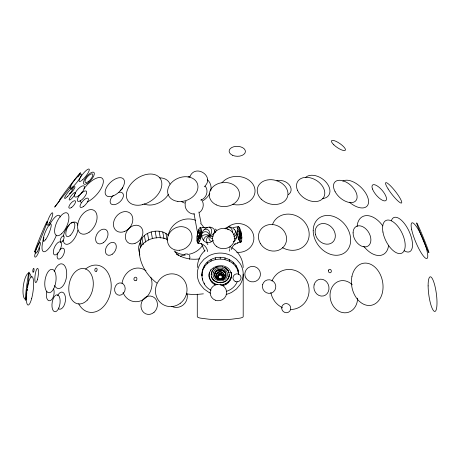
<?xml version="1.0" encoding="UTF-8"?>
<svg xmlns="http://www.w3.org/2000/svg" width="460" height="460" viewBox="0 0 460 460"><rect width="100%" height="100%" fill="white"/><g stroke="black" fill="none" stroke-linecap="round" stroke-linejoin="round"><path stroke-width="0.69" d="M198.202 243.208C201.394 239.597 201.537 234.002 201.388 229.367A8.067 1.978 -81.1 0 0 198.45 230.247C197.346 234.301 195.92 239.085 197.696 243.098L201.497 243.725L201.026 243.622C204.51 244.743 207.305 247.946 207.621 251.631M197.3 236.141L198.392 230.874A6.319 3.755 -84.1 0 0 198.427 231.564M233.249 241.5A4.088 3.456 68.1 0 0 233.812 241.649C237.855 238.935 237.555 232.766 234.433 229.448M237.325 228.545C237.176 233.18 237.314 238.769 240.511 242.385L241.011 242.276C242.788 238.263 241.362 233.484 240.264 229.425A8.067 1.978 81.1 0 0 237.325 228.545A5.14 1.259 81.1 0 1 238.878 230.172A5.14 1.259 81.1 0 1 239.855 235.6A4.088 1 81.1 0 0 241.414 241.644M229.528 251.137L229.712 249.372M197.288 267.507C197.541 261.108 200.094 254.627 205.068 250.47M211.036 290.214C198.91 284.487 198.91 265.27 211.036 259.543C222.042 253.287 238.573 260.757 238.625 274.091M201.865 275.672L202.486 269.75M209.317 272.832C208.225 277.714 210.795 283.239 215.688 284.878M211.243 274.442L211.542 272.36L212.422 270.411L211.243 274.792L211.243 274.442C210.847 285.47 229.643 285.447 229.247 274.442L228.948 276.874M221.674 279.599L222.996 279.099L224.946 276.966L224.946 277.317C229.224 269.945 214.659 266.518 214.855 274.971L214.855 274.614L215.544 277.317M221.266 278.536C229.661 275.195 217.269 266.806 216.441 275.321L216.441 274.971L216.913 276.931L218.281 278.179M222.502 275.793C222.939 274.177 221.024 272.993 219.598 273.424C217.252 273.895 218.184 276.414 218.189 278.001C227.453 282.388 219.058 268.962 218.189 278.001M223.928 276.144L224.049 274.971M225.63 274.614L225.457 276.178M225.837 275.919C228.062 268.301 214.256 266.863 214.463 274.614C214.245 277.529 218.385 280.772 221.777 279.594C224.02 280.226 228.89 271.434 224.106 278.311L224.106 277.961M231.075 278.283L231.449 274.792L231.075 272.182C232.875 278.311 228.459 285.125 222.002 285.637M168.337 235.486C159.436 225.848 136.263 233.151 140.662 247.767M211.749 241.483A4.088 3.456 -68.1 0 1 209.409 235.853A5.14 4.347 -68.1 0 0 208.765 230.592A5.14 4.347 -68.1 0 0 204.171 229.603C197.328 235.974 206.034 248.049 213.273 240.177M229.804 248.337L230.201 246.376M185.363 202.676L185.903 201.238M231.242 249.59L232.15 247.302L233.599 245.324L235.486 243.788M202.486 271.331C207.31 253.575 237.251 255.777 238.447 274.43M231.075 273.062C227.689 260.492 205.827 265.213 209.409 278.283M225.63 274.971C225.549 269.353 216.522 268.49 215.027 273.757L215.027 273.407M224.049 275.321C223.957 271.394 217.62 270.819 216.556 274.493L216.556 274.143M223.928 275.793L223.571 276.931M211.542 276.874L211.542 276.523C213.825 284.452 226.659 284.452 228.948 276.523M220.242 284.97C224.963 284.947 229.649 282.014 231.075 277.403M237.216 281.744C235.393 286.465 231.064 289.972 226.28 291.416M189.319 259.267L189.98 257.238L189.319 255.214M189.687 177.186C194.896 162.88 215.746 176.548 204.257 186.777M213.13 269.571L213.837 268.726L212.422 270.762M225.837 273.136C224.773 269.031 217.315 268.306 215.205 271.912M199.433 212.491C203.63 209.611 204.642 203.096 201.175 199.278M238.05 242.725L236.917 243.639L234.318 244.179M213.837 269.077C218.402 264.782 227.073 266.518 228.948 272.711C228.562 270.411 226.751 268.571 224.79 267.415L224.79 267.766M222.996 279.099L224.382 278.219M184.5 254.449L185.466 253.96L187.594 253.96M200.755 200.1C206.425 198.386 208.92 190.952 205.327 186.208M180.412 256.329L182.028 255.593L185.225 255.081M221.266 278.185L222.209 277.828L222.209 278.179M217.77 279.065L220.242 279.605L223.192 279.059M233.197 227.522L238.498 226.682A5.071 1.242 81.1 0 1 239.855 231.092A5.071 1.242 81.1 0 1 239.855 235.6A4.071 1 81.1 0 0 239.47 238.211A4.071 1 81.1 0 0 240.241 242.184M237.216 242.903L240.511 242.385M199.703 258.836C191.734 260.084 183.333 258.514 176.554 254.081L178.537 255.265L174.961 251.965M203.372 293.842L194.459 294.676L186.231 293.911M194.344 214.044C189.089 214.256 184.471 209.208 185.179 203.981M202.917 227.361L207.351 227.821M219.219 278.536L220.242 278.656M218.81 279.599L216.102 278.219M209.409 277.403C210.553 281.02 213.699 283.67 217.321 284.613M167.722 239.723L165.324 238.625A17.399 12.196 -10.5 0 0 147.947 240.241L144.354 242.564L141.594 245.41A17.802 12.477 -10.5 0 0 139.857 255.053M218.281 277.828L217.494 277.276L217.494 277.627M215.027 276.178L215.027 275.827L216.378 277.961L217.494 278.743M231.719 247.63C238.654 251.787 243.064 259.428 243.196 267.507M215.326 229.051L216.602 230.19M156.889 283.067C146.958 275.672 139.949 264.397 139.265 251.873M215.579 232.564L214.009 229.149A8.067 6.819 -68.1 0 0 204.183 229.603M206.678 242.719L207.874 244.708M201.256 243.409L204.752 251.12M198.076 233.657L197.081 230.402L194.022 213.578M198.887 212.031L201.106 223.169M165.916 233.439L167.164 240.143M162.754 231.989L164.001 238.694M159.079 231.236L160.327 237.941M155.141 231.23L156.388 237.935M151.196 231.966L152.444 238.671M147.522 233.404L148.77 240.108M144.365 235.445L145.613 242.15M141.939 237.941L143.186 244.645M140.409 240.735L141.41 246.1M228.948 272.36L229.247 274.792M201.865 274.091L202.13 275.948M243.196 274.091L243.196 316.629A22.597 2.95 0 0 1 240.126 318.113L231.719 319.2A23.121 3.019 0 0 1 208.765 319.2L200.364 318.113A22.597 2.95 0 0 1 197.288 316.629L197.288 294.158M238.004 269.75L238.004 271.331M236.17 265.702L236.17 267.283M233.255 262.223L233.255 263.804M231.449 274.792L231.449 275.672M229.971 279.847L229.971 280.726M229.448 259.543L229.448 261.125M228.206 281.957L228.206 282.831M228.068 270.411L228.068 270.762M228.068 278.467L228.068 278.817M226.653 268.726L226.653 269.077M226.653 280.157L226.653 280.508M225.883 283.584L225.883 284.464M225.457 273.407L225.457 273.757M225.009 257.864L225.009 259.446M224.946 272.268L224.946 272.619M224.79 281.468L224.79 281.819M224.106 271.268L224.106 271.624M223.928 274.143L223.928 274.493M223.571 273.355L223.571 273.706M223.169 284.613L223.169 285.493M222.996 270.486L222.996 270.842M222.991 272.659L222.991 273.01M222.991 277.276L222.991 277.627M222.6 266.587L222.6 266.938M222.6 282.296L222.6 282.647M222.502 274.85L222.502 277.547M222.301 274.396L222.301 276.149M222.209 272.107L222.209 272.464M221.956 273.982L221.956 275.736M221.674 269.986L221.674 270.336M221.473 273.642L221.473 275.402M221.266 271.751L221.266 272.107M220.892 273.424L220.892 275.178M220.242 257.289L220.242 258.871M220.242 269.813L220.242 270.164M220.242 271.63L220.242 271.981M220.242 273.343L220.242 275.103M220.242 279.415L220.242 279.778M220.242 282.578L220.242 282.929M219.598 273.424L219.598 275.178M219.219 271.751L219.219 272.107M219.012 273.642L219.012 275.402M218.81 269.986L218.81 270.336M218.534 273.982L218.534 275.736M218.281 272.107L218.281 272.464M218.189 274.396L218.189 276.149M217.982 274.85L217.982 277.547M217.885 266.938L217.885 266.587L215.7 267.415L215.7 267.766M217.885 282.296L217.885 282.647M217.494 270.486L217.494 270.842M217.494 272.659L217.494 273.01M216.913 273.355L216.913 273.706M216.913 276.931L216.556 275.793L216.556 276.144M216.378 271.268L216.378 271.624M216.378 277.961L216.378 278.311L215.205 277.15M215.7 281.468L215.7 281.819M215.544 272.268L215.544 272.619M215.475 257.864L215.475 259.446M214.601 283.584L214.601 284.464M213.837 280.157L213.837 280.508M212.422 278.467L212.422 278.817M212.284 281.957L212.284 282.831M211.542 272.36L211.542 272.711M211.036 259.543L211.036 261.125M210.513 269.738L210.513 270.618M210.513 279.847L210.513 280.726M207.23 262.223L207.23 263.804M204.315 265.702L204.315 267.283M204.315 283.003L204.315 284.056M202.486 278.426L202.486 280.008M201.474 232.725A4.456 1.092 -81.1 0 1 199.301 236.29A5.198 1.276 -81.1 0 0 197.024 241.35M201.509 230.891A6.319 1.552 -81.1 0 1 199.301 236.29A4.071 1 -81.1 0 0 198.191 239.349A4.071 1 -81.1 0 0 197.967 243.156M197.455 233.927A5.186 1.271 -81.1 0 1 198.944 232.478A5.186 1.271 -81.1 0 1 199.301 236.29A4.088 1 -81.1 0 0 199.375 241.845M200.957 236.791A3.795 0.931 -81.1 0 1 199.755 238.803A3.795 0.931 -81.1 0 1 199.301 236.29A5.14 1.259 -81.1 0 0 199.686 231.041A5.14 1.259 -81.1 0 0 198.444 230.247M197.035 236.969A7.665 1.88 -81.1 0 1 199.301 236.29A5.071 1.242 -81.1 0 0 200.502 231.426A5.071 1.242 -81.1 0 0 200.209 227.51M241.253 233.105A4.456 1.092 81.1 0 1 239.855 235.6A5.198 1.276 81.1 0 0 238.746 239.643M240.804 231.15A6.319 1.552 81.1 0 1 239.855 235.6A3.795 0.931 81.1 0 0 241.011 238.596A3.795 0.931 81.1 0 0 241.77 237.17M237.233 231.903A5.186 1.271 81.1 0 1 238.458 231.265A5.186 1.271 81.1 0 1 239.855 235.6A7.665 1.88 81.1 0 0 237.59 234.922M236.469 233.03A4.456 3.766 68.1 0 1 233.847 236.509M225.009 228.557A8.067 6.819 68.1 0 1 234.416 229.448M235.646 231.115A6.319 5.342 68.1 0 1 233.53 234.905M236.733 237.067A3.795 3.208 68.1 0 1 234.203 238.694M229.362 226.935A5.071 4.289 68.1 0 1 232.449 232.11M225.394 228.798A5.14 4.347 68.1 0 1 226.234 228.775M227.073 228.936A5.14 4.347 68.1 0 1 228.666 229.77M215.004 230.713A6.319 5.342 -68.1 0 1 209.409 235.853A5.198 4.393 -68.1 0 0 203.435 240.637M202.136 233.185A5.186 4.381 -68.1 0 1 206.741 231.943A5.186 4.381 -68.1 0 1 209.409 235.853A3.795 3.208 -68.1 0 0 212.543 238.47M201.814 236.204A7.665 6.48 -68.1 0 1 209.409 235.853A4.456 3.766 -68.1 0 0 213.106 236.037M209.242 227.09A5.071 4.289 -68.1 0 1 211.715 231.104A5.071 4.289 -68.1 0 1 209.409 235.853A4.071 3.438 -68.1 0 0 206.707 238.78A4.071 3.438 -68.1 0 0 207.362 242.604M197.737 233.467A4.456 2.645 -84.1 0 1 197.714 232.731M201.675 227.499A8.067 4.795 -84.1 0 1 204.119 227.769M226.182 294.4A23.121 21.361 0 0 0 231.719 292.295L236.474 288.955L240.12 284.602A22.597 20.872 0 0 0 240.126 263.574L236.474 259.221L231.719 255.881A23.121 21.361 0 0 0 208.765 255.881L204.016 259.221L200.364 263.574A22.597 20.872 0 0 0 200.364 284.602L204.016 288.955L208.765 292.295A23.121 21.361 0 0 0 210.542 293.141M26.852 292.784A14.231 0.558 -82.6 0 1 25.61 295.165A14.231 0.558 -82.6 0 1 28.807 272.688A14.231 0.558 -82.6 0 1 27.6 287.511M27.353 289.334A14.231 0.558 -82.6 0 1 27.151 290.749M26.49 298.908A13.162 3.875 -82.2 0 1 23.972 282.296A13.162 3.875 -82.2 0 1 31.188 277.328M49.076 225.601A19.74 5.422 -66.7 0 1 60.254 217.045M56.471 235.106A19.74 5.422 -66.7 0 1 44.522 251.723A19.74 5.422 -66.7 0 1 43.947 237.59M38.945 247.808A5.048 1.386 -66.7 0 1 38.45 252.707A5.048 1.386 -66.7 0 1 35.138 257.14A5.048 1.386 -66.7 0 1 35.638 252.241M71.11 223.272A12.063 5.957 -64.1 0 1 77.884 225.153M77.884 230.103A12.063 5.957 -64.1 0 1 70.133 243.104A12.063 5.957 -64.1 0 1 63.169 240.137M63.359 236.267A12.063 5.957 -64.1 0 1 69.638 224.457M59.834 249.803A5.94 2.932 -64.1 0 1 64.486 251.062A5.94 2.932 -64.1 0 1 59.426 259.037A5.94 2.932 -64.1 0 1 57.96 252.758M54.222 271.664A12.472 6.601 -81.2 0 1 64.245 265.248A12.472 6.601 -81.2 0 1 64.647 283.164A12.472 6.601 -81.2 0 1 54.533 285.516M57.563 295.74A8.648 4.577 -81.2 0 1 63.825 293.112A8.648 4.577 -81.2 0 1 64.745 303.824A8.648 4.577 -81.2 0 1 58.69 308.942M53.63 288.938A7.187 3.806 -81.2 0 1 50.238 300.656A7.187 3.806 -81.2 0 1 46.839 291.421M72.714 187.795A4.548 1.075 -51.5 0 1 74.411 188.525A4.548 1.075 -51.5 0 1 69.5 193.758M71.185 189.48A4.548 1.075 -51.5 0 1 71.944 188.583M74.388 195.212A4.819 1.138 -51.5 0 1 69.293 199.985A4.819 1.138 -51.5 0 1 72.709 194.005A4.819 1.138 -51.5 0 1 74.917 194.292M71.087 185.989A17.537 0.552 -52.7 0 1 59.42 200.209A17.537 0.552 -52.7 0 1 74.537 179.745A17.537 0.552 -52.7 0 1 77.797 176.905M83.915 188.824A15.996 6.796 -48 0 1 99.176 177.491A15.996 6.796 -48 0 1 101.7 187.3A15.996 6.796 -48 0 1 87.285 201.928M81.276 202.423A15.996 6.796 -48 0 1 80.092 201.083M81.276 193.234A15.996 6.796 -48 0 1 81.828 192.148M122.607 187.577A2.357 1.38 -41.7 0 1 120.135 190.325M118.415 192.372A7.912 4.623 -41.7 0 1 122.682 198.271A7.912 4.623 -41.7 0 1 112.418 204.625A7.912 4.623 -41.7 0 1 112.884 195.793M85.571 269.06A23.874 17.388 -79.1 0 1 109.043 274.965A23.874 17.388 -79.1 0 1 102.58 307.527A23.874 17.388 -79.1 0 1 78.683 303.767M139.633 252.736A11.454 9.378 -48.6 0 1 140.536 241.851M168.389 194.35A17.106 12.052 -31.5 0 1 143.991 203.843M159.401 177.83A17.106 12.052 -31.5 0 1 169.976 184.098M122.049 283.354A16.985 14.91 -74.3 0 1 145.992 270.767M150.799 277.253A16.985 14.91 -74.3 0 1 142.824 299.897A16.985 14.91 -74.3 0 1 123.061 292.508M207.38 179.682A17.905 13.898 -16.2 0 1 210.691 190.952M209.783 193.401A17.905 13.898 -16.2 0 1 203.021 200.675M185.414 203.308A17.905 13.898 -16.2 0 1 181.631 201.624M188.059 177.019A17.905 13.898 -16.2 0 1 189.968 176.41M202.567 245.416A19.28 17.399 -28.2 0 1 187.726 254.46M184.908 254.61A19.28 17.399 -28.2 0 1 174.144 250.913M168.205 235.756A19.28 17.399 -28.2 0 1 195.598 220.305M200.635 223.485A19.28 17.399 -28.2 0 1 203.837 227.579M187.03 293.56A11.017 10.655 -59.4 0 1 183.293 304.882A11.017 10.655 -59.4 0 1 171.695 306.389M227.401 227.476A15.611 14.427 5.5 0 1 253.017 233.375A15.611 14.427 5.5 0 1 236.762 252.298M221.933 182.867A17.905 14.237 3 0 1 245.094 178.02A17.905 14.237 3 0 1 253.868 196.052A17.905 14.237 3 0 1 232.346 204.269M276.828 180.861A9.815 7.458 21.3 0 1 289.162 184.702A9.815 7.458 21.3 0 1 288.339 194.678M272.412 224.762A19.584 17.296 35.9 0 1 296.821 216.045A19.584 17.296 35.9 0 1 307.751 241.08A19.584 17.296 35.9 0 1 282.388 247.612M271.992 281.002A20.2 19.124 66.3 0 1 294.578 270.29A20.2 19.124 66.3 0 1 308.993 292.359A20.2 19.124 66.3 0 1 290.611 309.505M282.336 307.625A20.2 19.124 66.3 0 1 270.848 292.508M305.417 177.583A14.691 9.884 35.1 0 1 326.606 182.81A14.691 9.884 35.1 0 1 322.385 198.593M357.604 298.16A16.25 13.627 76.3 0 1 340.71 312.058A16.25 13.627 76.3 0 1 331.372 288.604A16.25 13.627 76.3 0 1 352.308 284.861M342.809 181.194A17.445 9.418 44 0 1 361.543 187.864A17.445 9.418 44 0 1 367.195 205.948A17.445 9.418 44 0 1 349.376 202.21M388.527 245.858A21.574 13.541 60.8 0 1 363.797 246.313M357.098 226.544A21.574 13.541 60.8 0 1 366.591 215.596A21.574 13.541 60.8 0 1 382.783 225.9M391.385 220.731A18.82 8.102 65.1 0 1 409.63 232.513A18.82 8.102 65.1 0 1 404.11 250.665M213.25 272.786C211.002 281.175 225.055 284.113 227.234 276.092C229.482 267.703 215.429 264.764 213.25 272.786M54.763 207L59.84 200.41L54.763 207M260.325 243.42A14.381 12.978 28.2 0 0 284.711 245.393A14.381 12.978 28.2 0 0 272.515 224.526A14.381 12.978 28.2 0 0 260.325 243.42M315.491 234.519A11.189 9.16 48.6 0 0 332.39 242.46A11.189 9.16 48.6 0 0 327.859 224.572A11.189 9.16 48.6 0 0 315.491 234.519M353.09 232.852A11.437 7.768 58.8 0 0 366.442 246.75A11.437 7.768 58.8 0 0 366.442 229.459A11.437 7.768 58.8 0 0 353.09 232.852M335.07 191.596A14.041 8.211 41.7 0 0 355.54 201.043A14.041 8.211 41.7 0 0 345.305 181.689A14.041 8.211 41.7 0 0 335.07 191.596M261.251 199.151A15.611 12.115 16.2 0 0 287.247 197.432A15.611 12.115 16.2 0 0 269.307 179.716A15.611 12.115 16.2 0 0 261.251 199.151M216.28 204.878A15.151 12.046 -3 0 0 239.487 194.718A15.151 12.046 -3 0 0 217.31 184A15.151 12.046 -3 0 0 216.28 204.878M297.511 190.319A15.232 10.729 31.5 0 0 321.759 199.508A15.232 10.729 31.5 0 0 312.702 178.566A15.232 10.729 31.5 0 0 297.511 190.319M216.746 246.577A11.017 10.183 -5.5 0 0 234.468 239.815A11.017 10.183 -5.5 0 0 219.512 229.074A11.017 10.183 -5.5 0 0 216.746 246.577M179.693 250.251A12.8 11.31 -35.9 0 0 190.354 231.409A12.8 11.31 -35.9 0 0 169.033 233.812A12.8 11.31 -35.9 0 0 179.693 250.251M177.87 201.417A15.611 11.862 -21.3 0 0 197.673 184.523A15.611 11.862 -21.3 0 0 172.828 181.43A15.611 11.862 -21.3 0 0 177.87 201.417M142.525 204.665A19.625 13.208 -35.1 0 0 160.201 178.434A19.625 13.208 -35.1 0 0 129.553 185.828A19.625 13.208 -35.1 0 0 142.525 204.665M113.539 195.736A11.937 6.446 -44 0 0 123.757 179.325A11.937 6.446 -44 0 0 107.128 186.467A11.937 6.446 -44 0 0 113.539 195.736M135.033 243.363A10.097 7.9 -52.4 0 0 141.231 227.458A10.097 7.9 -52.4 0 0 126.103 232.84A10.097 7.9 -52.4 0 0 135.033 243.363M124.303 231.575A11.167 8.734 -52.4 0 0 130.899 213.94A11.167 8.734 -52.4 0 0 114.206 220.173A11.167 8.734 -52.4 0 0 124.303 231.575M89.108 232.242A13.311 8.355 -60.8 0 0 94.754 210.939A13.311 8.355 -60.8 0 0 78.12 222.513A13.311 8.355 -60.8 0 0 89.108 232.242M86.894 183.638A7.676 2.841 -49.3 0 0 94.294 173.069A7.676 2.841 -49.3 0 0 85.525 177.928A7.676 2.841 -49.3 0 0 86.894 183.638M88.446 181.476A5.543 2.053 -49.3 0 0 92.517 174.006A5.543 2.053 -49.3 0 0 85.75 179.158A5.543 2.053 -49.3 0 0 88.446 181.476M80.264 200.859A6.653 2.467 -49.3 0 0 86.681 191.693A6.653 2.467 -49.3 0 0 79.08 195.908A6.653 2.467 -49.3 0 0 80.264 200.859M78.815 195.672A7.141 2.645 -49.3 0 0 84.128 186.041A7.141 2.645 -49.3 0 0 75.417 192.602A7.141 2.645 -49.3 0 0 78.815 195.672M71.777 207.264A4.749 1.759 -49.3 0 0 75.267 200.87A4.749 1.759 -49.3 0 0 69.471 205.281A4.749 1.759 -49.3 0 0 71.777 207.264M83.726 206.316A5.968 2.214 -49.3 0 0 88.107 198.277A5.968 2.214 -49.3 0 0 80.822 203.82A5.968 2.214 -49.3 0 0 83.726 206.316M72.686 186.973A9.039 1.587 -52 0 0 81.426 174.61A9.039 1.587 -52 0 0 73.082 182.143A9.039 1.587 -52 0 0 72.686 186.973M67.597 196.403A6.779 1.19 -52 0 0 73.036 187.749A6.779 1.19 -52 0 0 65.97 195.138A6.779 1.19 -52 0 0 67.597 196.403M62.6 241.109A3.421 1.472 -65.1 0 0 63.601 235.922A3.421 1.472 -65.1 0 0 60.289 240.039A3.421 1.472 -65.1 0 0 62.6 241.109M70.15 235.491A7.872 3.387 -65.1 0 0 74.319 222.904A7.872 3.387 -65.1 0 0 66.493 229.902A7.872 3.387 -65.1 0 0 70.15 235.491M61.49 233.841A12.466 5.365 -65.1 0 0 68.086 213.917A12.466 5.365 -65.1 0 0 55.7 224.998A12.466 5.365 -65.1 0 0 61.49 233.841M57.236 253.857A7.107 3.059 -65.1 0 0 60.996 242.489A7.107 3.059 -65.1 0 0 53.929 248.808A7.107 3.059 -65.1 0 0 57.236 253.857M53.36 289.328A11.833 5.462 -81.6 0 0 53.159 269.692A11.833 5.462 -81.6 0 0 44.758 284.067A11.833 5.462 -81.6 0 0 53.36 289.328M58.805 307.999A8.55 3.944 -81.6 0 0 57.293 294.808A8.55 3.944 -81.6 0 0 52.043 306.998A8.55 3.944 -81.6 0 0 58.805 307.999M87.296 300.087A17.905 12.046 -79.9 0 0 87.061 269.686A17.905 12.046 -79.9 0 0 68.776 288.874A17.905 12.046 -79.9 0 0 87.296 300.087M123.567 293.187A6.256 5.244 -76.3 0 0 121.382 282.998A6.256 5.244 -76.3 0 0 114.741 291.03A6.256 5.244 -76.3 0 0 123.567 293.187M96.56 271.118A1.696 1.138 -79.9 0 0 96.554 268.237A1.696 1.138 -79.9 0 0 94.812 270.037A1.696 1.138 -79.9 0 0 96.56 271.118M136.154 280.427A1.782 1.495 -76.3 0 0 136.212 277.374A1.782 1.495 -76.3 0 0 133.917 279.059A1.782 1.495 -76.3 0 0 136.154 280.427M180.303 303.255A16.525 15.651 -66.3 0 0 177.899 275.103A16.525 15.651 -66.3 0 0 155.503 292.318A16.525 15.651 -66.3 0 0 180.303 303.255M215.361 300.213A8.263 8.188 -16.9 0 0 226.538 291.301A8.263 8.188 -16.9 0 0 213.227 286.189A8.263 8.188 -16.9 0 0 215.361 300.213M235.117 281.359A4.036 3.996 -16.9 0 0 241.057 277.685A4.036 3.996 -16.9 0 0 234.905 274.43A4.036 3.996 -16.9 0 0 235.117 281.359M262.574 284.774A6.877 6.653 59.4 0 0 271.009 293.152A6.877 6.653 59.4 0 0 273.723 281.756A6.877 6.653 59.4 0 0 262.574 284.774M281.71 308.01A4.64 4.485 59.4 0 0 288.5 312.196A4.64 4.485 59.4 0 0 288.5 304.233A4.64 4.485 59.4 0 0 281.71 308.01M314.094 284.889A8.55 7.51 74.3 0 0 323.391 295.958A8.55 7.51 74.3 0 0 326.79 282.06A8.55 7.51 74.3 0 0 314.094 284.889M351.952 276.339A21.39 15.582 79.1 0 0 371.266 305.296A21.39 15.582 79.1 0 0 378.453 271.239A21.39 15.582 79.1 0 0 351.952 276.339M382.938 232.041A18.158 8.97 64.1 0 0 401.822 253.144A18.158 8.97 64.1 0 0 396.911 225.256A18.158 8.97 64.1 0 0 382.938 232.041M45.839 239.286A9.436 1.926 -67.2 0 0 51.169 224.399A9.436 1.926 -67.2 0 0 44.511 234.14A9.436 1.926 -67.2 0 0 45.839 239.286M49.674 222.548A6.739 1.374 -67.2 0 0 52.503 212.767A6.739 1.374 -67.2 0 0 47.483 221.628A6.739 1.374 -67.2 0 0 49.674 222.548M37.133 251.942A5.842 1.19 -67.2 0 0 40.434 242.73A5.842 1.19 -67.2 0 0 36.311 248.756A5.842 1.19 -67.2 0 0 37.133 251.942M37.398 246.537A16.669 0.609 -67.7 0 0 47.236 221.576A16.669 0.609 -67.7 0 0 38.025 242.27A16.669 0.609 -67.7 0 0 37.398 246.537M31.711 298.327A14.335 3.134 -82.4 0 0 31.878 276.655A14.335 3.134 -82.4 0 0 26.335 297.608A14.335 3.134 -82.4 0 0 31.711 298.327M37.525 279.203A7.17 1.564 -82.4 0 0 37.605 268.364A7.17 1.564 -82.4 0 0 34.833 278.84A7.17 1.564 -82.4 0 0 37.525 279.203M33.758 271.538A2.001 0.586 -82.2 0 0 33.758 268.37A2.001 0.586 -82.2 0 0 32.792 271.095A2.001 0.586 -82.2 0 0 33.758 271.538M82.869 179.521A7.912 1.869 -51.5 0 0 89.165 169.136A7.912 1.869 -51.5 0 0 80.563 177.221A7.912 1.869 -51.5 0 0 82.869 179.521M103.414 242.644A8.004 5.439 -58.8 0 0 106.208 229.862A8.004 5.439 -58.8 0 0 95.784 237.095A8.004 5.439 -58.8 0 0 103.414 242.644M112.263 254.207A7.038 4.784 -58.8 0 0 114.724 242.96A7.038 4.784 -58.8 0 0 105.553 249.326A7.038 4.784 -58.8 0 0 112.263 254.207M154.031 312.311A9.286 8.153 -74.3 0 0 152.588 296.585A9.286 8.153 -74.3 0 0 141.013 306.774A9.286 8.153 -74.3 0 0 154.031 312.311M245.887 277.978A7.803 7.734 16.9 0 0 259.394 278.041A7.803 7.734 16.9 0 0 252.638 266.403A7.803 7.734 16.9 0 0 245.887 277.978M232.702 155.342A8.142 4.979 1.8 0 0 245.393 151.823A8.142 4.979 1.8 0 0 233.72 146.757A8.142 4.979 1.8 0 0 232.702 155.342M313.202 230.546A21.545 16.853 52.4 0 0 341.171 254.512A21.545 16.853 52.4 0 0 341.441 221.013A21.545 16.853 52.4 0 0 313.202 230.546M328.411 270.44A1.765 1.478 76.3 0 0 330.245 272.751A1.765 1.478 76.3 0 0 330.918 269.899A1.765 1.478 76.3 0 0 328.411 270.44M372.497 189.025A10.235 3.789 49.3 0 0 384.945 200.905A10.235 3.789 49.3 0 0 380.293 188.37A10.235 3.789 49.3 0 0 372.497 189.025M333.834 144.814A8.36 2.38 34.4 0 0 345.345 150.202A8.36 2.38 34.4 0 0 336.162 141.41A8.36 2.38 34.4 0 0 333.834 144.814M388.148 188.991A12.868 2.254 52 0 0 401.557 203.004A12.868 2.254 52 0 0 391.23 186.587A12.868 2.254 52 0 0 388.148 188.991M411.579 229.178A19.326 3.939 67.2 0 0 425.753 258.29A19.326 3.939 67.2 0 0 421.015 234.6A19.326 3.939 67.2 0 0 411.579 229.178M428.128 285.907A17.468 3.818 82.4 0 0 434.884 311.443A17.468 3.818 82.4 0 0 434.683 285.027A17.468 3.818 82.4 0 0 428.128 285.907M418.83 229.396A16.066 0.586 67.7 0 0 428.852 252.672A16.066 0.586 67.7 0 0 420.796 231.512A16.066 0.586 67.7 0 0 418.83 229.396"/></g></svg>
